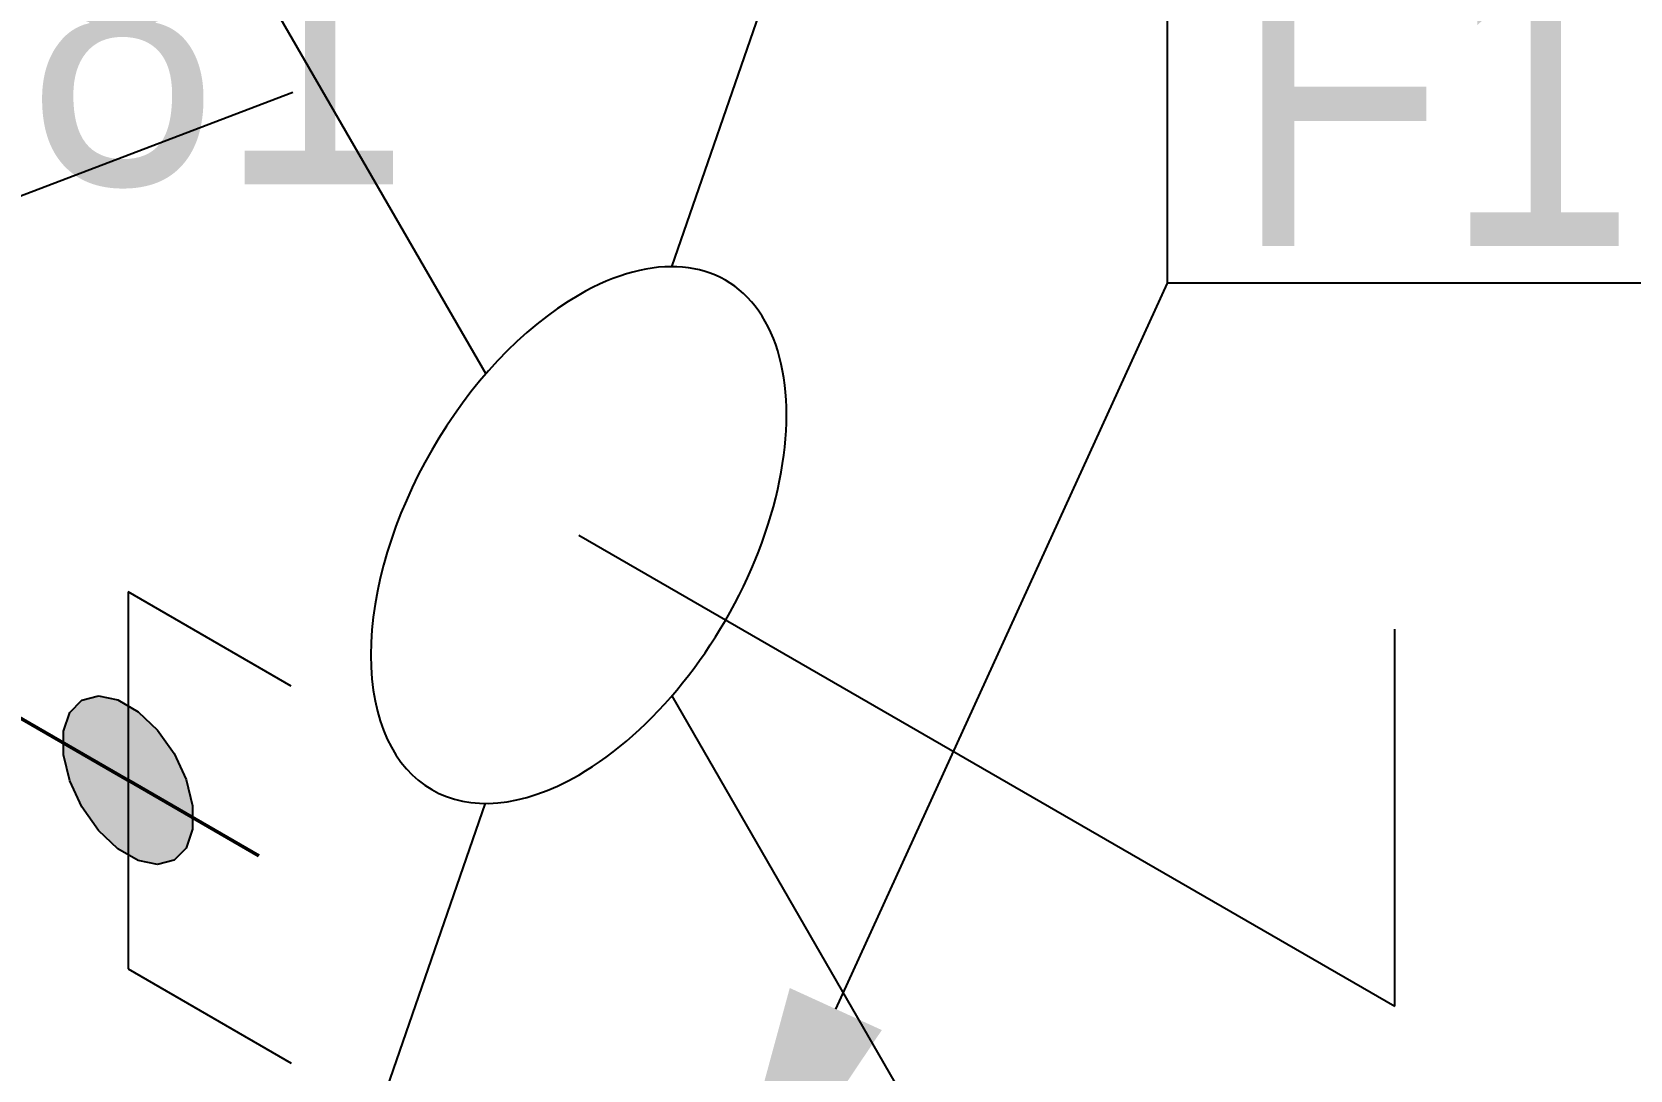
# Model space of a CAD drawing. Header units: millimetres. Extents: x 0 to 594, y 0 to 420.
# Drawn here: x 228.88 to 241.86, y 201.06 to 209.49 of the extents above; entities that cross this region are included whole.
import ezdxf
from ezdxf import colors
from ezdxf.entities.mleader import LeaderData, LeaderLine
from ezdxf.enums import TextEntityAlignment as Align
from ezdxf.math import Vec2, Vec3

# ---------------------------------------------------------------- set-up
doc = ezdxf.new("R2010")
doc.units = ezdxf.units.MM
doc.header["$LTSCALE"] = 0.25
for name, color, linetype in [('밸브', 4, 'Continuous'), ('용접', 1, 'Continuous'), ('주석', 7, 'Continuous'), ('치수', 1, 'Continuous')]:
    doc.layers.add(name, color=color, linetype=linetype)
doc.layers.add('파이프 작은 보어', color=30, linetype='Continuous', lineweight=50)
doc.styles.add('AdskIsoAnnotation', font='arial.ttf', dxfattribs={"width": 0.8, "height": 1})
doc.styles.add('AdskIsoMetric', font='arial.ttf', dxfattribs={"width": 0.8, "height": 2.5})
doc.styles.add('AdskIsoMetric-30', font='arial.ttf', dxfattribs={"width": 0.8, "height": 2.5})
doc.styles.get("Standard").update_dxf_attribs({"font": 'arial.ttf'})
doc.dimstyles.new('AdskIsoMetric', dxfattribs={"dimtxt": 2.5, "dimasz": 2.5, "dimexe": 1, "dimexo": 2, "dimgap": 0.8, "dimtad": 1, "dimdec": 0, "dimrnd": 1, "dimzin": 0, "dimdsep": 46, "dimtxsty": 'AdskIsoMetric', "dimcen": 0, "dimclrt": 7, "dimadec": 0, "dimazin": 0, "dimtfac": 1, "dimtdec": 0, "dimtmove": 1, "dimatfit": 3, "dimfxl": 0, "dimfrac": 2, "dimtolj": 1, "dimtzin": 0, "dimarcsym": 0})

# ---------------------------------------------------------------- blocks, each defined once
blk = doc.blocks.new('볼 밸브-2-IsoRight')
at = {"color": 0, "linetype": 'ByBlock', "lineweight": -2, "extrusion": (-0.707107, -0.408248, 0.57735)}
for p, q in [((-0.35355, 0.40825), (-0.10063, 0.11627)), ((-0.10059, -0.0002), (-0.35355, 0)), ((0.35355, 0), (0.10068, -0.00007)), ((0.11254, -0.06497), (0.11254, -0.06497)), ((0.10063, -0.11627), (0.35355, -0.40825))]:
    blk.add_line(p, q, dxfattribs=at)
at = {"linetype": 'ByBlock'}
for start_param, end_param in [(-2.356194, 0.785398), (0.785398, 3.926991)]:
    blk.add_ellipse((0, 0), major_axis=(-0.07958, 0.13783), ratio=0.57735, start_param=start_param, end_param=end_param, dxfattribs=at)
blk = doc.blocks.new('Operator_Lever-1-IsoLeft')
at = {"color": 0, "linetype": 'ByBlock', "lineweight": -2, "extrusion": (0, 0.816497, 0.57735)}
for p, q in [((0, 0), (-0.44194, -0.25516)), ((-0.44194, -0.25516), (-0.26517, -0.35722))]:
    blk.add_line(p, q, dxfattribs=at)
blk = doc.blocks.new('*D91')
at = {"layer": 'Defpoints', "color": 0}
for p in [(233.321, 220.872), (246.311, 200.495), (233.321, 192.995)]:
    blk.add_point(p, dxfattribs=at)
at = {"layer": '치수', "color": 0, "lineweight": -2}
for p, q in [((235.321, 222.027), (247.311, 228.949)), ((246.311, 225.872), (246.311, 202.995)), ((235.321, 194.149), (247.311, 201.072))]:
    blk.add_line(p, q, dxfattribs=at)
at = {"layer": '치수', "color": 0}
for points in [[(245.894, 225.872), (246.728, 225.872), (246.311, 228.372)], [(245.894, 202.995), (246.728, 202.995), (246.311, 200.495)]]:
    blk.add_solid(points, dxfattribs=at)
at = {"layer": '치수', "color": 7, "insert": (244.045, 213.125), "char_height": 2.5, "attachment_point": 5, "rotation": 90, "style": 'AdskIsoMetric-30'}
blk.add_mtext('\\A1;390', dxfattribs=at)
blk = doc.blocks.new('*D96')
at = {"layer": 'Defpoints', "color": 0}
for p in [(224.357, 206.472), (253.05, 189.907), (253.05, 174.907)]:
    blk.add_point(p, dxfattribs=at)
at = {"layer": '치수', "color": 0, "lineweight": -2}
blk.add_line((226.522, 190.222), (250.885, 176.157), dxfattribs=at)
at = {"layer": '치수', "color": 0}
for points in [[(226.73, 190.583), (226.314, 189.861), (224.357, 191.472)], [(251.093, 176.517), (250.676, 175.796), (253.05, 174.907)]]:
    blk.add_solid(points, dxfattribs=at)
at = {"layer": '치수', "color": 7, "insert": (238.483, 185.933), "char_height": 2.5, "attachment_point": 5, "rotation": 330, "style": 'AdskIsoMetric-30'}
blk.add_mtext('\\A1;303', dxfattribs=at)
blk = doc.blocks.new('엘보우-1-Iso2DSkew0')
at = {"color": 0, "linetype": 'ByBlock', "lineweight": -2, "extrusion": (0.707107, 0.408248, -0.57735)}
for p, q in [((0, 0), (5.303, -3.062)), ((0, 0), (0, 0)), ((0, -6.124), (0, 0))]:
    blk.add_line(p, q, dxfattribs=at)
blk = doc.blocks.new('SocketWeld-1-IsoRight')
blk.add_hatch(color=256).paths.add_polyline_path([(0.00553, 0.03713), (0.00575, 0.03692), (0.00596, 0.03672), (0.00617, 0.03652), (0.00639, 0.03631), (0.0066, 0.03611), (0.00682, 0.0359), (0.00703, 0.0357), (0.00725, 0.03549), (0.00746, 0.03529), (0.00768, 0.03508), (0.00789, 0.03488), (0.00811, 0.03467), (0.00832, 0.03447), (0.00854, 0.03427), (0.00875, 0.03406), (0.00897, 0.03386), (0.00918, 0.03365), (0.0094, 0.03345), (0.00961, 0.03324), (0.00982, 0.03304), (0.01004, 0.03283), (0.01025, 0.03263), (0.01047, 0.03243), (0.01068, 0.03222), (0.0109, 0.03202), (0.01111, 0.03181), (0.01133, 0.03161), (0.01154, 0.0314), (0.01176, 0.0312), (0.01197, 0.03099), (0.01219, 0.03079), (0.0124, 0.03058), (0.01262, 0.03038), (0.01283, 0.03018), (0.01305, 0.02997), (0.01326, 0.02977), (0.01347, 0.02956), (0.01369, 0.02936), (0.0139, 0.02915), (0.01412, 0.02895), (0.01433, 0.02874), (0.01455, 0.02854), (0.01476, 0.02834), (0.01498, 0.02813), (0.01519, 0.02793), (0.01541, 0.02772), (0.01562, 0.02752), (0.01584, 0.02731), (0.01605, 0.02711), (0.01605, 0.02711), (0.01623, 0.02685), (0.01642, 0.02659), (0.0166, 0.02633), (0.01678, 0.02607), (0.01696, 0.02581), (0.01715, 0.02556), (0.01733, 0.0253), (0.01751, 0.02504), (0.01769, 0.02478), (0.01788, 0.02452), (0.01806, 0.02426), (0.01824, 0.024), (0.01843, 0.02375), (0.01861, 0.02349), (0.01879, 0.02323), (0.01897, 0.02297), (0.01916, 0.02271), (0.01934, 0.02245), (0.01952, 0.02219), (0.0197, 0.02193), (0.01989, 0.02168), (0.02007, 0.02142), (0.02025, 0.02116), (0.02043, 0.0209), (0.02062, 0.02064), (0.0208, 0.02038), (0.02098, 0.02012), (0.02116, 0.01987), (0.02135, 0.01961), (0.02153, 0.01935), (0.02171, 0.01909), (0.0219, 0.01883), (0.02208, 0.01857), (0.02226, 0.01831), (0.02244, 0.01806), (0.02263, 0.0178), (0.02281, 0.01754), (0.02299, 0.01728), (0.02317, 0.01702), (0.02336, 0.01676), (0.02354, 0.0165), (0.02372, 0.01624), (0.0239, 0.01599), (0.02409, 0.01573), (0.02427, 0.01547), (0.02445, 0.01521), (0.02463, 0.01495), (0.02482, 0.01469), (0.025, 0.01443), (0.025, 0.01443), (0.02513, 0.01415), (0.02527, 0.01386), (0.0254, 0.01357), (0.02553, 0.01328), (0.02566, 0.013), (0.0258, 0.01271), (0.02593, 0.01242), (0.02606, 0.01213), (0.02619, 0.01185), (0.02633, 0.01156), (0.02646, 0.01127), (0.02659, 0.01098), (0.02672, 0.0107), (0.02686, 0.01041), (0.02699, 0.01012), (0.02712, 0.00983), (0.02726, 0.00955), (0.02739, 0.00926), (0.02752, 0.00897), (0.02765, 0.00868), (0.02779, 0.0084), (0.02792, 0.00811), (0.02805, 0.00782), (0.02818, 0.00753), (0.02832, 0.00725), (0.02845, 0.00696), (0.02858, 0.00667), (0.02872, 0.00638), (0.02885, 0.0061), (0.02898, 0.00581), (0.02911, 0.00552), (0.02925, 0.00523), (0.02938, 0.00495), (0.02951, 0.00466), (0.02964, 0.00437), (0.02978, 0.00408), (0.02991, 0.0038), (0.03004, 0.00351), (0.03017, 0.00322), (0.03031, 0.00293), (0.03044, 0.00265), (0.03057, 0.00236), (0.03071, 0.00207), (0.03084, 0.00178), (0.03097, 0.0015), (0.0311, 0.00121), (0.03124, 0.00092), (0.03137, 0.00063), (0.0315, 0.00035), (0.0315, 0.00035), (0.03157, 0.00006), (0.03164, -0.00023), (0.03171, -0.00052), (0.03178, -0.00081), (0.03185, -0.00109), (0.03192, -0.00138), (0.03199, -0.00167), (0.03206, -0.00196), (0.03213, -0.00225), (0.0322, -0.00254), (0.03227, -0.00282), (0.03234, -0.00311), (0.03241, -0.0034), (0.03248, -0.00369), (0.03255, -0.00398), (0.03262, -0.00426), (0.03269, -0.00455), (0.03276, -0.00484), (0.03283, -0.00513), (0.0329, -0.00542), (0.03297, -0.00571), (0.03304, -0.00599), (0.03311, -0.00628), (0.03318, -0.00657), (0.03325, -0.00686), (0.03332, -0.00715), (0.03339, -0.00743), (0.03346, -0.00772), (0.03352, -0.00801), (0.03359, -0.0083), (0.03366, -0.00859), (0.03373, -0.00888), (0.0338, -0.00916), (0.03387, -0.00945), (0.03394, -0.00974), (0.03401, -0.01003), (0.03408, -0.01032), (0.03415, -0.0106), (0.03422, -0.01089), (0.03429, -0.01118), (0.03436, -0.01147), (0.03443, -0.01176), (0.0345, -0.01205), (0.03457, -0.01233), (0.03464, -0.01262), (0.03471, -0.01291), (0.03478, -0.0132), (0.03485, -0.01349), (0.03492, -0.01377), (0.03492, -0.01377), (0.03492, -0.01404), (0.03492, -0.0143), (0.03492, -0.01456), (0.03492, -0.01482), (0.03492, -0.01508), (0.03492, -0.01534), (0.03492, -0.0156), (0.03492, -0.01586), (0.03492, -0.01612), (0.03492, -0.01638), (0.03492, -0.01664), (0.03492, -0.0169), (0.03492, -0.01716), (0.03492, -0.01742), (0.03492, -0.01768), (0.03492, -0.01795), (0.03492, -0.01821), (0.03492, -0.01847), (0.03492, -0.01873), (0.03492, -0.01899), (0.03492, -0.01925), (0.03492, -0.01951), (0.03492, -0.01977), (0.03492, -0.02003), (0.03492, -0.02029), (0.03492, -0.02055), (0.03492, -0.02081), (0.03492, -0.02107), (0.03492, -0.02133), (0.03492, -0.02159), (0.03492, -0.02186), (0.03492, -0.02212), (0.03492, -0.02238), (0.03492, -0.02264), (0.03492, -0.0229), (0.03492, -0.02316), (0.03492, -0.02342), (0.03492, -0.02368), (0.03492, -0.02394), (0.03492, -0.0242), (0.03492, -0.02446), (0.03492, -0.02472), (0.03492, -0.02498), (0.03492, -0.02524), (0.03492, -0.0255), (0.03492, -0.02577), (0.03492, -0.02603), (0.03492, -0.02629), (0.03492, -0.02655), (0.03492, -0.02655), (0.03485, -0.02676), (0.03478, -0.02696), (0.03471, -0.02717), (0.03464, -0.02738), (0.03457, -0.02759), (0.0345, -0.02779), (0.03443, -0.028), (0.03436, -0.02821), (0.03429, -0.02842), (0.03422, -0.02862), (0.03415, -0.02883), (0.03408, -0.02904), (0.03401, -0.02925), (0.03394, -0.02945), (0.03387, -0.02966), (0.0338, -0.02987), (0.03373, -0.03008), (0.03366, -0.03028), (0.03359, -0.03049), (0.03352, -0.0307), (0.03346, -0.03091), (0.03339, -0.03112), (0.03332, -0.03132), (0.03325, -0.03153), (0.03318, -0.03174), (0.03311, -0.03195), (0.03304, -0.03215), (0.03297, -0.03236), (0.0329, -0.03257), (0.03283, -0.03278), (0.03276, -0.03298), (0.03269, -0.03319), (0.03262, -0.0334), (0.03255, -0.03361), (0.03248, -0.03381), (0.03241, -0.03402), (0.03234, -0.03423), (0.03227, -0.03444), (0.0322, -0.03465), (0.03213, -0.03485), (0.03206, -0.03506), (0.03199, -0.03527), (0.03192, -0.03548), (0.03185, -0.03568), (0.03178, -0.03589), (0.03171, -0.0361), (0.03164, -0.03631), (0.03157, -0.03651), (0.0315, -0.03672), (0.0315, -0.03672), (0.03137, -0.03686), (0.03124, -0.03699), (0.0311, -0.03712), (0.03097, -0.03726), (0.03084, -0.03739), (0.03071, -0.03753), (0.03057, -0.03766), (0.03044, -0.0378), (0.03031, -0.03793), (0.03017, -0.03806), (0.03004, -0.0382), (0.02991, -0.03833), (0.02978, -0.03847), (0.02964, -0.0386), (0.02951, -0.03874), (0.02938, -0.03887), (0.02925, -0.039), (0.02911, -0.03914), (0.02898, -0.03927), (0.02885, -0.03941), (0.02872, -0.03954), (0.02858, -0.03968), (0.02845, -0.03981), (0.02832, -0.03994), (0.02818, -0.04008), (0.02805, -0.04021), (0.02792, -0.04035), (0.02779, -0.04048), (0.02765, -0.04062), (0.02752, -0.04075), (0.02739, -0.04088), (0.02726, -0.04102), (0.02712, -0.04115), (0.02699, -0.04129), (0.02686, -0.04142), (0.02672, -0.04156), (0.02659, -0.04169), (0.02646, -0.04182), (0.02633, -0.04196), (0.02619, -0.04209), (0.02606, -0.04223), (0.02593, -0.04236), (0.0258, -0.0425), (0.02566, -0.04263), (0.02553, -0.04276), (0.0254, -0.0429), (0.02527, -0.04303), (0.02513, -0.04317), (0.025, -0.0433), (0.025, -0.0433), (0.02482, -0.04335), (0.02463, -0.0434), (0.02445, -0.04344), (0.02427, -0.04349), (0.02409, -0.04354), (0.0239, -0.04359), (0.02372, -0.04364), (0.02354, -0.04368), (0.02336, -0.04373), (0.02317, -0.04378), (0.02299, -0.04383), (0.02281, -0.04387), (0.02263, -0.04392), (0.02244, -0.04397), (0.02226, -0.04402), (0.02208, -0.04407), (0.0219, -0.04411), (0.02171, -0.04416), (0.02153, -0.04421), (0.02135, -0.04426), (0.02116, -0.0443), (0.02098, -0.04435), (0.0208, -0.0444), (0.02062, -0.04445), (0.02043, -0.0445), (0.02025, -0.04454), (0.02007, -0.04459), (0.01989, -0.04464), (0.0197, -0.04469), (0.01952, -0.04473), (0.01934, -0.04478), (0.01916, -0.04483), (0.01897, -0.04488), (0.01879, -0.04493), (0.01861, -0.04497), (0.01843, -0.04502), (0.01824, -0.04507), (0.01806, -0.04512), (0.01788, -0.04516), (0.01769, -0.04521), (0.01751, -0.04526), (0.01733, -0.04531), (0.01715, -0.04536), (0.01696, -0.0454), (0.01678, -0.04545), (0.0166, -0.0455), (0.01642, -0.04555), (0.01623, -0.04559), (0.01605, -0.04564), (0.01605, -0.04564), (0.01584, -0.0456), (0.01562, -0.04556), (0.01541, -0.04551), (0.01519, -0.04547), (0.01498, -0.04543), (0.01476, -0.04538), (0.01455, -0.04534), (0.01433, -0.04529), (0.01412, -0.04525), (0.0139, -0.04521), (0.01369, -0.04516), (0.01347, -0.04512), (0.01326, -0.04508), (0.01305, -0.04503), (0.01283, -0.04499), (0.01262, -0.04495), (0.0124, -0.0449), (0.01219, -0.04486), (0.01197, -0.04482), (0.01176, -0.04477), (0.01154, -0.04473), (0.01133, -0.04469), (0.01111, -0.04464), (0.0109, -0.0446), (0.01068, -0.04456), (0.01047, -0.04451), (0.01025, -0.04447), (0.01004, -0.04443), (0.00982, -0.04438), (0.00961, -0.04434), (0.0094, -0.0443), (0.00918, -0.04425), (0.00897, -0.04421), (0.00875, -0.04417), (0.00854, -0.04412), (0.00832, -0.04408), (0.00811, -0.04404), (0.00789, -0.04399), (0.00768, -0.04395), (0.00746, -0.04391), (0.00725, -0.04386), (0.00703, -0.04382), (0.00682, -0.04378), (0.0066, -0.04373), (0.00639, -0.04369), (0.00617, -0.04365), (0.00596, -0.0436), (0.00575, -0.04356), (0.00553, -0.04352), (0.00553, -0.04352), (0.00531, -0.04339), (0.00508, -0.04325), (0.00485, -0.04312), (0.00463, -0.04299), (0.0044, -0.04286), (0.00418, -0.04273), (0.00395, -0.0426), (0.00372, -0.04247), (0.0035, -0.04234), (0.00327, -0.04221), (0.00305, -0.04208), (0.00282, -0.04195), (0.0026, -0.04182), (0.00237, -0.04169), (0.00214, -0.04156), (0.00192, -0.04143), (0.00169, -0.0413), (0.00147, -0.04117), (0.00124, -0.04104), (0.00102, -0.04091), (0.00079, -0.04078), (0.00056, -0.04065), (0.00034, -0.04052), (0.00011, -0.04039), (-0.00011, -0.04026), (-0.00034, -0.04013), (-0.00056, -0.04), (-0.00079, -0.03987), (-0.00102, -0.03974), (-0.00124, -0.03961), (-0.00147, -0.03948), (-0.00169, -0.03934), (-0.00192, -0.03921), (-0.00214, -0.03908), (-0.00237, -0.03895), (-0.0026, -0.03882), (-0.00282, -0.03869), (-0.00305, -0.03856), (-0.00327, -0.03843), (-0.0035, -0.0383), (-0.00372, -0.03817), (-0.00395, -0.03804), (-0.00418, -0.03791), (-0.0044, -0.03778), (-0.00463, -0.03765), (-0.00485, -0.03752), (-0.00508, -0.03739), (-0.00531, -0.03726), (-0.00553, -0.03713), (-0.00553, -0.03713), (-0.00575, -0.03692), (-0.00596, -0.03672), (-0.00617, -0.03652), (-0.00639, -0.03631), (-0.0066, -0.03611), (-0.00682, -0.0359), (-0.00703, -0.0357), (-0.00725, -0.03549), (-0.00746, -0.03529), (-0.00768, -0.03508), (-0.00789, -0.03488), (-0.00811, -0.03467), (-0.00832, -0.03447), (-0.00854, -0.03427), (-0.00875, -0.03406), (-0.00897, -0.03386), (-0.00918, -0.03365), (-0.0094, -0.03345), (-0.00961, -0.03324), (-0.00982, -0.03304), (-0.01004, -0.03283), (-0.01025, -0.03263), (-0.01047, -0.03243), (-0.01068, -0.03222), (-0.0109, -0.03202), (-0.01111, -0.03181), (-0.01133, -0.03161), (-0.01154, -0.0314), (-0.01176, -0.0312), (-0.01197, -0.03099), (-0.01219, -0.03079), (-0.0124, -0.03058), (-0.01262, -0.03038), (-0.01283, -0.03018), (-0.01305, -0.02997), (-0.01326, -0.02977), (-0.01347, -0.02956), (-0.01369, -0.02936), (-0.0139, -0.02915), (-0.01412, -0.02895), (-0.01433, -0.02874), (-0.01455, -0.02854), (-0.01476, -0.02834), (-0.01498, -0.02813), (-0.01519, -0.02793), (-0.01541, -0.02772), (-0.01562, -0.02752), (-0.01584, -0.02731), (-0.01605, -0.02711), (-0.01605, -0.02711), (-0.01623, -0.02685), (-0.01642, -0.02659), (-0.0166, -0.02633), (-0.01678, -0.02607), (-0.01696, -0.02581), (-0.01715, -0.02556), (-0.01733, -0.0253), (-0.01751, -0.02504), (-0.01769, -0.02478), (-0.01788, -0.02452), (-0.01806, -0.02426), (-0.01824, -0.024), (-0.01843, -0.02375), (-0.01861, -0.02349), (-0.01879, -0.02323), (-0.01897, -0.02297), (-0.01916, -0.02271), (-0.01934, -0.02245), (-0.01952, -0.02219), (-0.0197, -0.02193), (-0.01989, -0.02168), (-0.02007, -0.02142), (-0.02025, -0.02116), (-0.02043, -0.0209), (-0.02062, -0.02064), (-0.0208, -0.02038), (-0.02098, -0.02012), (-0.02116, -0.01987), (-0.02135, -0.01961), (-0.02153, -0.01935), (-0.02171, -0.01909), (-0.0219, -0.01883), (-0.02208, -0.01857), (-0.02226, -0.01831), (-0.02244, -0.01806), (-0.02263, -0.0178), (-0.02281, -0.01754), (-0.02299, -0.01728), (-0.02317, -0.01702), (-0.02336, -0.01676), (-0.02354, -0.0165), (-0.02372, -0.01624), (-0.0239, -0.01599), (-0.02409, -0.01573), (-0.02427, -0.01547), (-0.02445, -0.01521), (-0.02463, -0.01495), (-0.02482, -0.01469), (-0.025, -0.01443), (-0.025, -0.01443), (-0.02513, -0.01415), (-0.02527, -0.01386), (-0.0254, -0.01357), (-0.02553, -0.01328), (-0.02566, -0.013), (-0.0258, -0.01271), (-0.02593, -0.01242), (-0.02606, -0.01213), (-0.02619, -0.01185), (-0.02633, -0.01156), (-0.02646, -0.01127), (-0.02659, -0.01098), (-0.02672, -0.0107), (-0.02686, -0.01041), (-0.02699, -0.01012), (-0.02712, -0.00983), (-0.02726, -0.00955), (-0.02739, -0.00926), (-0.02752, -0.00897), (-0.02765, -0.00868), (-0.02779, -0.0084), (-0.02792, -0.00811), (-0.02805, -0.00782), (-0.02818, -0.00753), (-0.02832, -0.00725), (-0.02845, -0.00696), (-0.02858, -0.00667), (-0.02872, -0.00638), (-0.02885, -0.0061), (-0.02898, -0.00581), (-0.02911, -0.00552), (-0.02925, -0.00523), (-0.02938, -0.00495), (-0.02951, -0.00466), (-0.02964, -0.00437), (-0.02978, -0.00408), (-0.02991, -0.0038), (-0.03004, -0.00351), (-0.03017, -0.00322), (-0.03031, -0.00293), (-0.03044, -0.00265), (-0.03057, -0.00236), (-0.03071, -0.00207), (-0.03084, -0.00178), (-0.03097, -0.0015), (-0.0311, -0.00121), (-0.03124, -0.00092), (-0.03137, -0.00063), (-0.0315, -0.00035), (-0.0315, -0.00035), (-0.03157, -0.00006), (-0.03164, 0.00023), (-0.03171, 0.00052), (-0.03178, 0.00081), (-0.03185, 0.00109), (-0.03192, 0.00138), (-0.03199, 0.00167), (-0.03206, 0.00196), (-0.03213, 0.00225), (-0.0322, 0.00254), (-0.03227, 0.00282), (-0.03234, 0.00311), (-0.03241, 0.0034), (-0.03248, 0.00369), (-0.03255, 0.00398), (-0.03262, 0.00426), (-0.03269, 0.00455), (-0.03276, 0.00484), (-0.03283, 0.00513), (-0.0329, 0.00542), (-0.03297, 0.00571), (-0.03304, 0.00599), (-0.03311, 0.00628), (-0.03318, 0.00657), (-0.03325, 0.00686), (-0.03332, 0.00715), (-0.03339, 0.00743), (-0.03346, 0.00772), (-0.03352, 0.00801), (-0.03359, 0.0083), (-0.03366, 0.00859), (-0.03373, 0.00888), (-0.0338, 0.00916), (-0.03387, 0.00945), (-0.03394, 0.00974), (-0.03401, 0.01003), (-0.03408, 0.01032), (-0.03415, 0.0106), (-0.03422, 0.01089), (-0.03429, 0.01118), (-0.03436, 0.01147), (-0.03443, 0.01176), (-0.0345, 0.01205), (-0.03457, 0.01233), (-0.03464, 0.01262), (-0.03471, 0.01291), (-0.03478, 0.0132), (-0.03485, 0.01349), (-0.03492, 0.01377), (-0.03492, 0.01377), (-0.03492, 0.01404), (-0.03492, 0.0143), (-0.03492, 0.01456), (-0.03492, 0.01482), (-0.03492, 0.01508), (-0.03492, 0.01534), (-0.03492, 0.0156), (-0.03492, 0.01586), (-0.03492, 0.01612), (-0.03492, 0.01638), (-0.03492, 0.01664), (-0.03492, 0.0169), (-0.03492, 0.01716), (-0.03492, 0.01742), (-0.03492, 0.01768), (-0.03492, 0.01795), (-0.03492, 0.01821), (-0.03492, 0.01847), (-0.03492, 0.01873), (-0.03492, 0.01899), (-0.03492, 0.01925), (-0.03492, 0.01951), (-0.03492, 0.01977), (-0.03492, 0.02003), (-0.03492, 0.02029), (-0.03492, 0.02055), (-0.03492, 0.02081), (-0.03492, 0.02107), (-0.03492, 0.02133), (-0.03492, 0.02159), (-0.03492, 0.02186), (-0.03492, 0.02212), (-0.03492, 0.02238), (-0.03492, 0.02264), (-0.03492, 0.0229), (-0.03492, 0.02316), (-0.03492, 0.02342), (-0.03492, 0.02368), (-0.03492, 0.02394), (-0.03492, 0.0242), (-0.03492, 0.02446), (-0.03492, 0.02472), (-0.03492, 0.02498), (-0.03492, 0.02524), (-0.03492, 0.0255), (-0.03492, 0.02577), (-0.03492, 0.02603), (-0.03492, 0.02629), (-0.03492, 0.02655), (-0.03492, 0.02655), (-0.03485, 0.02676), (-0.03478, 0.02696), (-0.03471, 0.02717), (-0.03464, 0.02738), (-0.03457, 0.02759), (-0.0345, 0.02779), (-0.03443, 0.028), (-0.03436, 0.02821), (-0.03429, 0.02842), (-0.03422, 0.02862), (-0.03415, 0.02883), (-0.03408, 0.02904), (-0.03401, 0.02925), (-0.03394, 0.02945), (-0.03387, 0.02966), (-0.0338, 0.02987), (-0.03373, 0.03008), (-0.03366, 0.03028), (-0.03359, 0.03049), (-0.03352, 0.0307), (-0.03346, 0.03091), (-0.03339, 0.03112), (-0.03332, 0.03132), (-0.03325, 0.03153), (-0.03318, 0.03174), (-0.03311, 0.03195), (-0.03304, 0.03215), (-0.03297, 0.03236), (-0.0329, 0.03257), (-0.03283, 0.03278), (-0.03276, 0.03298), (-0.03269, 0.03319), (-0.03262, 0.0334), (-0.03255, 0.03361), (-0.03248, 0.03381), (-0.03241, 0.03402), (-0.03234, 0.03423), (-0.03227, 0.03444), (-0.0322, 0.03465), (-0.03213, 0.03485), (-0.03206, 0.03506), (-0.03199, 0.03527), (-0.03192, 0.03548), (-0.03185, 0.03568), (-0.03178, 0.03589), (-0.03171, 0.0361), (-0.03164, 0.03631), (-0.03157, 0.03651), (-0.0315, 0.03672), (-0.0315, 0.03672), (-0.03137, 0.03686), (-0.03124, 0.03699), (-0.0311, 0.03712), (-0.03097, 0.03726), (-0.03084, 0.03739), (-0.03071, 0.03753), (-0.03057, 0.03766), (-0.03044, 0.0378), (-0.03031, 0.03793), (-0.03017, 0.03806), (-0.03004, 0.0382), (-0.02991, 0.03833), (-0.02978, 0.03847), (-0.02964, 0.0386), (-0.02951, 0.03874), (-0.02938, 0.03887), (-0.02925, 0.039), (-0.02911, 0.03914), (-0.02898, 0.03927), (-0.02885, 0.03941), (-0.02872, 0.03954), (-0.02858, 0.03968), (-0.02845, 0.03981), (-0.02832, 0.03994), (-0.02818, 0.04008), (-0.02805, 0.04021), (-0.02792, 0.04035), (-0.02779, 0.04048), (-0.02765, 0.04062), (-0.02752, 0.04075), (-0.02739, 0.04088), (-0.02726, 0.04102), (-0.02712, 0.04115), (-0.02699, 0.04129), (-0.02686, 0.04142), (-0.02672, 0.04156), (-0.02659, 0.04169), (-0.02646, 0.04182), (-0.02633, 0.04196), (-0.02619, 0.04209), (-0.02606, 0.04223), (-0.02593, 0.04236), (-0.0258, 0.0425), (-0.02566, 0.04263), (-0.02553, 0.04276), (-0.0254, 0.0429), (-0.02527, 0.04303), (-0.02513, 0.04317), (-0.025, 0.0433), (-0.025, 0.0433), (-0.02482, 0.04335), (-0.02463, 0.0434), (-0.02445, 0.04344), (-0.02427, 0.04349), (-0.02409, 0.04354), (-0.0239, 0.04359), (-0.02372, 0.04364), (-0.02354, 0.04368), (-0.02336, 0.04373), (-0.02317, 0.04378), (-0.02299, 0.04383), (-0.02281, 0.04387), (-0.02263, 0.04392), (-0.02244, 0.04397), (-0.02226, 0.04402), (-0.02208, 0.04407), (-0.0219, 0.04411), (-0.02171, 0.04416), (-0.02153, 0.04421), (-0.02135, 0.04426), (-0.02116, 0.0443), (-0.02098, 0.04435), (-0.0208, 0.0444), (-0.02062, 0.04445), (-0.02043, 0.0445), (-0.02025, 0.04454), (-0.02007, 0.04459), (-0.01989, 0.04464), (-0.0197, 0.04469), (-0.01952, 0.04473), (-0.01934, 0.04478), (-0.01916, 0.04483), (-0.01897, 0.04488), (-0.01879, 0.04493), (-0.01861, 0.04497), (-0.01843, 0.04502), (-0.01824, 0.04507), (-0.01806, 0.04512), (-0.01788, 0.04516), (-0.01769, 0.04521), (-0.01751, 0.04526), (-0.01733, 0.04531), (-0.01715, 0.04536), (-0.01696, 0.0454), (-0.01678, 0.04545), (-0.0166, 0.0455), (-0.01642, 0.04555), (-0.01623, 0.04559), (-0.01605, 0.04564), (-0.01605, 0.04564), (-0.01584, 0.0456), (-0.01562, 0.04556), (-0.01541, 0.04551), (-0.01519, 0.04547), (-0.01498, 0.04543), (-0.01476, 0.04538), (-0.01455, 0.04534), (-0.01433, 0.04529), (-0.01412, 0.04525), (-0.0139, 0.04521), (-0.01369, 0.04516), (-0.01347, 0.04512), (-0.01326, 0.04508), (-0.01305, 0.04503), (-0.01283, 0.04499), (-0.01262, 0.04495), (-0.0124, 0.0449), (-0.01219, 0.04486), (-0.01197, 0.04482), (-0.01176, 0.04477), (-0.01154, 0.04473), (-0.01133, 0.04469), (-0.01111, 0.04464), (-0.0109, 0.0446), (-0.01068, 0.04456), (-0.01047, 0.04451), (-0.01025, 0.04447), (-0.01004, 0.04443), (-0.00982, 0.04438), (-0.00961, 0.04434), (-0.0094, 0.0443), (-0.00918, 0.04425), (-0.00897, 0.04421), (-0.00875, 0.04417), (-0.00854, 0.04412), (-0.00832, 0.04408), (-0.00811, 0.04404), (-0.00789, 0.04399), (-0.00768, 0.04395), (-0.00746, 0.04391), (-0.00725, 0.04386), (-0.00703, 0.04382), (-0.00682, 0.04378), (-0.0066, 0.04373), (-0.00639, 0.04369), (-0.00617, 0.04365), (-0.00596, 0.0436), (-0.00575, 0.04356), (-0.00553, 0.04352), (-0.00553, 0.04352), (-0.00531, 0.04339), (-0.00508, 0.04325), (-0.00485, 0.04312), (-0.00463, 0.04299), (-0.0044, 0.04286), (-0.00418, 0.04273), (-0.00395, 0.0426), (-0.00372, 0.04247), (-0.0035, 0.04234), (-0.00327, 0.04221), (-0.00305, 0.04208), (-0.00282, 0.04195), (-0.0026, 0.04182), (-0.00237, 0.04169), (-0.00214, 0.04156), (-0.00192, 0.04143), (-0.00169, 0.0413), (-0.00147, 0.04117), (-0.00124, 0.04104), (-0.00102, 0.04091), (-0.00079, 0.04078), (-0.00056, 0.04065), (-0.00034, 0.04052), (-0.00011, 0.04039), (0.00011, 0.04026), (0.00034, 0.04013), (0.00056, 0.04), (0.00079, 0.03987), (0.00102, 0.03974), (0.00124, 0.03961), (0.00147, 0.03948), (0.00169, 0.03934), (0.00192, 0.03921), (0.00214, 0.03908), (0.00237, 0.03895), (0.0026, 0.03882), (0.00282, 0.03869), (0.00305, 0.03856), (0.00327, 0.03843), (0.0035, 0.0383), (0.00372, 0.03817), (0.00395, 0.03804), (0.00418, 0.03791), (0.0044, 0.03778), (0.00463, 0.03765), (0.00485, 0.03752), (0.00508, 0.03739), (0.00531, 0.03726)], flags=0)
at = {"color": 0, "linetype": 'ByBlock', "lineweight": -2, "extrusion": (0.707107, 0.408248, -0.57735)}
for p, q in [((0, 0.10206), (-0.08839, 0.15309)), ((0, -0.10206), (0, 0.10206)), ((-0.0315, 0.03672), (-0.025, 0.0433)), ((-0.025, 0.0433), (-0.01605, 0.04564)), ((-0.01605, 0.04564), (-0.00553, 0.04352)), ((-0.00553, 0.04352), (0.00553, 0.03713)), ((-0.03492, 0.02655), (-0.0315, 0.03672)), ((0.00553, 0.03713), (0.01605, 0.02711)), ((-0.03492, 0.01377), (-0.03492, 0.02655)), ((0.01605, 0.02711), (0.025, 0.01443)), ((-0.0315, -0.00035), (-0.03492, 0.01377)), ((0.025, 0.01443), (0.0315, 0.00035)), ((0.0315, 0.00035), (0.03492, -0.01377)), ((-0.025, -0.01443), (-0.0315, -0.00035)), ((-0.01605, -0.02711), (-0.025, -0.01443)), ((0.03492, -0.01377), (0.03492, -0.02655)), ((-0.00553, -0.03713), (-0.01605, -0.02711)), ((0.03492, -0.02655), (0.0315, -0.03672)), ((0.00553, -0.04352), (-0.00553, -0.03713)), ((0.0315, -0.03672), (0.025, -0.0433)), ((-0.08839, -0.05103), (0, -0.10206)), ((0.01605, -0.04564), (0.00553, -0.04352)), ((0.025, -0.0433), (0.01605, -0.04564))]:
    blk.add_line(p, q, dxfattribs=at)
blk = doc.blocks.new('AnnoRect')
at = {"color": 0, "linetype": 'ByBlock', "lineweight": -2}
blk.add_wipeout([(-0.8095, -0.6), (-0.8095, 0.6), (0.8095, 0.6), (0.8095, -0.6)], dxfattribs=at)
blk.add_lwpolyline([(-0.8095, -0.6), (-0.8095, 0.6), (0.8095, 0.6), (0.8095, -0.6)], close=True, dxfattribs=at)
at = {"color": 0, "linetype": 'ByBlock', "lineweight": -2, "style": 'AdskIsoAnnotation', "width": 0.8}
blk.add_attdef('XX', text='', height=1, dxfattribs=at).set_placement((0, 0), align=Align.MIDDLE_CENTER)

msp = doc.modelspace()

# ---------------------------------------------------------------- linework, layer by layer
at = {"layer": '파이프 작은 보어'}
msp.add_lwpolyline([(229.6603, 203.4104), (230.7226, 202.7971)], dxfattribs=at)

# ---------------------------------------------------------------- block references
at = {"layer": '밸브', "xscale": 15, "yscale": 15, "zscale": 15, "rotation": 120.0000000000241}
for name in ['볼 밸브-2-IsoRight', 'Operator_Lever-1-IsoLeft']:
    msp.add_blockref(name, (233.3207, 205.4024), dxfattribs=at)
at = {"layer": '용접', "xscale": 15, "yscale": 15, "zscale": 15, "rotation": 180.0000000000089}
msp.add_blockref('SocketWeld-1-IsoRight', (229.6603, 203.4104), dxfattribs=at)
at = {"layer": '파이프 작은 보어'}
msp.add_blockref('엘보우-1-Iso2DSkew0', (224.357, 206.4723), dxfattribs=at)

# ---------------------------------------------------------------- texts
at = {"layer": '주석', "insert": (218, 208), "char_height": 2.5, "attachment_point": 7, "style": 'AdskIsoAnnotation'}
msp.add_mtext('{\\Q0;℄ EL +2381}', dxfattribs=at)

# ---------------------------------------------------------------- dimensions: what is measured, and where the dimension line sits
at = {"layer": '치수'}
for base, p1, p2, angle, text, override, picture, middle in [((246.3111, 200.4946), (233.3207, 220.872), (233.3207, 192.9946), 270, '390', {"dimtad": 0, "dimlfac": 14.003034, "dimtxsty": 'AdskIsoMetric-30', "dimse1": 0, "dimse2": 0, "dimsd1": 0, "dimsd2": 0, "dimtmove": 1}, '*D91', (244.0448, 213.1248)), ((253.0497, 174.9065), (224.357, 206.4723), (253.0497, 189.9065), 330, '303', {"dimtad": 0, "dimlfac": 9.13291, "dimtxsty": 'AdskIsoMetric-30', "dimse1": 1, "dimse2": 1, "dimsd1": 0, "dimsd2": 0, "dimtmove": 1}, '*D96', (238.4834, 185.9333))]:
    dim = msp.add_linear_dim(base=base, p1=p1, p2=p2, angle=angle, text=text, dimstyle='AdskIsoMetric', override=override, dxfattribs=at)
    dim.commit()
    dim.dimension.update_dxf_attribs({"geometry": picture, "text_midpoint": middle, "dimtype": 160})

# ---------------------------------------------------------------- leaders
at = {"layer": '주석'}
ml = msp.add_multileader_mtext('Standard', dxfattribs=at)
ml.set_content('')
ml.set_leader_properties()
ml.build(insert=Vec2(0, 0))
ml.multileader.update_dxf_attribs({"dogleg_length": 0, "arrow_head_size": 2.5})
ctx = ml.context
ctx.base_point, ctx.arrow_head_size = Vec3(231, 209), 2.5
notes = []
notes.append((ctx, [(0, (1, 1, 0), (231, 209), (-1, 0), 0, [(0, [(224.357, 206.4723)], 0, [])])]))
ctx.mtext, ml.multileader.dxf.content_type = None, 0
ml = msp.add_multileader_mtext('Standard', dxfattribs=at)
ml.set_content('')
ml.set_leader_properties()
ml.build(insert=Vec2(0, 0))
ml.multileader.update_dxf_attribs({"dogleg_length": 0, "arrow_head_size": 2.5})
ctx = ml.context
ctx.base_point, ctx.arrow_head_size = Vec3(238.1021, 207.4478), 2.5
notes.append((ctx, [(0, (1, 1, 0), (238.1021, 207.4478), (-1, 0), 0, [(0, [(234.3698, 199.2786)], 0, [])])]))
ctx.mtext, ml.multileader.dxf.content_type = None, 0
for ctx, leaders in notes:
    for number, flags, end, landing, length, lines in leaders:
        leader = LeaderData()
        leader.index, (leader.has_last_leader_line, leader.has_dogleg_vector, leader.attachment_direction) = number, flags
        leader.last_leader_point, leader.dogleg_vector, leader.dogleg_length = Vec3(end), Vec3(landing), length
        for number, points, colour, breaks in lines:
            line = LeaderLine()
            line.index, line.vertices, line.color, line.breaks = number, Vec3.list(points), colors.encode_raw_color(colour), breaks
            leader.lines.append(line)
        ctx.leaders.append(leader)

# ---------------------------------------------------------------- next in the draw order: block references
ref = msp.add_blockref('AnnoRect', (247, 209), dxfattribs=dict(at, xscale=10.99169741697417, yscale=2.586971350613916, zscale=2.5))
ref.add_attrib('XX_001', 'F13 B18 G24', (238.6432, 207.7509), dxfattribs={"layer": '0', "color": 0, "linetype": 'ByBlock', "lineweight": -2, "height": 2.5, "style": 'AdskIsoAnnotation', "width": 0.8})

doc.saveas('drawing.dxf')
